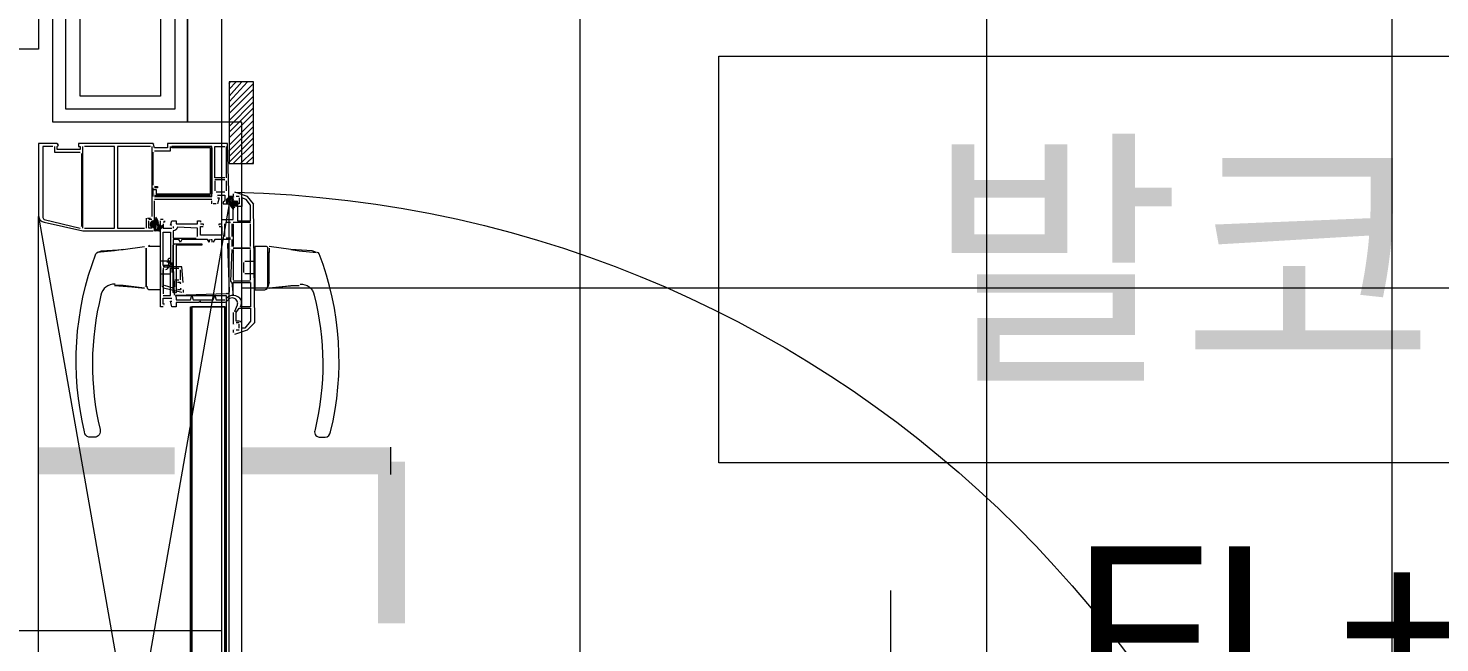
# Model space of a CAD drawing. Header units: millimetres. Extents: x 906 to 41302, y 848 to 28850.
# Drawn here: x 16121 to 17165, y 17737 to 18191 of the extents above; entities that cross this region are included whole.
import ezdxf

# ---------------------------------------------------------------- set-up
doc = ezdxf.new("R2010")
doc.units = ezdxf.units.MM
for name, color, linetype in [('PDF_A-ANNO-PONT', 7, 'Continuous'), ('PDF_A-FLOR-ROOM-IDEN', 7, 'Continuous'), ('PDF_X-단위세대$및$주동평면도$A-DOOR', 7, 'Continuous'), ('PDF_X-단위세대$및$주동평면도$A-FLOR-FURN-FIX', 7, 'Continuous'), ('PDF_X-단위세대$및$주동평면도$A-FLOR-GRID', 7, 'Continuous'), ('PDF_X-단위세대$및$주동평면도$A-ST-AXIS-CEN', 7, 'Continuous'), ('PDF_X-단위세대$및$주동평면도$A-ST-AXIS-CEN-SUB', 7, 'Continuous'), ('PDF_X-단위세대$및$주동평면도$A-WALL-DRY', 7, 'Continuous'), ('PDF_문자', 7, 'Continuous')]:
    doc.layers.add(name, color=color, linetype=linetype)
doc.styles.add('PDF Arial', font='arial.ttf')

msp = doc.modelspace()

# ---------------------------------------------------------------- linework, layer by layer
at = {"layer": 'PDF_A-ANNO-PONT', "lineweight": 13}
msp.add_lwpolyline([(16758.7, 17775.8), (16758.7, 17507)], dxfattribs=at)
at = {"layer": 'PDF_A-FLOR-ROOM-IDEN', "lineweight": 13}
msp.add_lwpolyline([(16631.7, 17870), (16631.7, 18170.5), (17681.6, 18170.5), (17681.6, 17870)], close=True, dxfattribs=at)
at = {"layer": 'PDF_X-단위세대$및$주동평면도$A-DOOR', "lineweight": 5}
for points in [[(16269.8, 18136.7), (16283.5, 18151.5)], [(16269.8, 18140.9), (16279.3, 18151.5)], [(16269.8, 18146.2), (16275.1, 18151.5)], [(16269.8, 18150.4), (16270.8, 18151.5)], [(16269.8, 18132.4), (16287.8, 18150.4)], [(16269.8, 18128.2), (16287.8, 18146.2)], [(16269.8, 18122.9), (16287.8, 18140.9)], [(16269.8, 18118.7), (16287.8, 18136.7)], [(16269.8, 18114.4), (16287.8, 18132.4)], [(16269.8, 18110.2), (16287.8, 18128.2)], [(16269.8, 18104.9), (16287.8, 18122.9)], [(16269.8, 18100.7), (16287.8, 18118.7)], [(16269.8, 18096.5), (16287.8, 18114.4)], [(16269.8, 18092.2), (16287.8, 18110.2)], [(16272.9, 18091.2), (16287.8, 18106)], [(16278.2, 18091.2), (16287.8, 18100.7)], [(16282.5, 18091.2), (16287.8, 18096.5)], [(16286.7, 18091.2), (16287.8, 18092.2)], [(16274, 18070), (16274, 18070)], [(16264.5, 18049.9), (16272.9, 18049.9), (16272.9, 18061.5), (16271.9, 18062.6), (16274, 18059.4), (16271.9, 18061.5), (16270.8, 18061.5), (16270.8, 18062.6), (16268.7, 18064.7), (16268.7, 18063.6), (16268.7, 18062.6), (16267.7, 18063.6)], [(16272.9, 18068.9), (16272.9, 18066.8), (16269.8, 18066.8), (16267.7, 18062.6), (16268.7, 18061.5)], [(16267.7, 18064.7), (16270.8, 18066.8), (16271.9, 18065.8), (16272.9, 18064.7), (16271.9, 18066.8)], [(16269.8, 18063.6), (16270.8, 18064.7), (16269.8, 18063.6), (16271.9, 18066.8), (16267.7, 18062.6), (16268.7, 18063.6), (16267.7, 18063.6), (16268.7, 18062.6), (16267.7, 18061.5)], [(16267.7, 18062.6), (16267.7, 18062.6)], [(16267.7, 18061.5), (16267.7, 18061.5)], [(16268.7, 18063.6), (16268.7, 18063.6)], [(16268.7, 18062.6), (16268.7, 18062.6)], [(16269.8, 18066.8), (16269.8, 18066.8)], [(16269.8, 18063.6), (16269.8, 18063.6)], [(16269.8, 18063.6), (16269.8, 18063.6)], [(16270.8, 18065.8), (16270.8, 18065.8)], [(16270.8, 18065.8), (16270.8, 18065.8)], [(16270.8, 18064.7), (16270.8, 18064.7)], [(16270.8, 18064.7), (16270.8, 18064.7)], [(16270.8, 18062.6), (16270.8, 18062.6)], [(16270.8, 18061.5), (16270.8, 18061.5)], [(16274, 18060.5), (16275.1, 18061.5), (16271.9, 18058.4), (16272.9, 18058.4), (16272.9, 18057.3), (16271.9, 18059.4), (16272.9, 18061.5), (16270.8, 18059.4)], [(16277.2, 18065.8), (16277.2, 18061.5), (16275.1, 18061.5), (16275.1, 18062.6), (16272.9, 18063.6), (16272.9, 18065.8), (16272.9, 18066.8), (16271.9, 18065.8), (16272.9, 18066.8)], [(16271.9, 18065.8), (16271.9, 18065.8)], [(16271.9, 18065.8), (16271.9, 18065.8)], [(16271.9, 18064.7), (16271.9, 18064.7)], [(16271.9, 18060.5), (16271.9, 18060.5)], [(16272.9, 18068.9), (16272.9, 18068.9)], [(16272.9, 18066.8), (16272.9, 18066.8)], [(16272.9, 18066.8), (16272.9, 18066.8)], [(16272.9, 18065.8), (16272.9, 18065.8)], [(16272.9, 18063.6), (16272.9, 18063.6)], [(16272.9, 18061.5), (16272.9, 18061.5)], [(16272.9, 18061.5), (16272.9, 18061.5)], [(16272.9, 18059.4), (16272.9, 18059.4)], [(16274, 18068.9), (16274, 18068.9)], [(16274, 18066.8), (16274, 18066.8)], [(16274, 18065.8), (16274, 18065.8)], [(16274, 18063.6), (16274, 18063.6)], [(16274, 18062.6), (16274, 18062.6)], [(16274, 18062.6), (16274, 18062.6)], [(16274, 18061.5), (16274, 18061.5)], [(16275.1, 18061.5), (16274, 18061.5), (16275.1, 18061.5)], [(16274, 18061.5), (16274, 18061.5)], [(16274, 18061.5), (16274, 18061.5)], [(16274, 18061.5), (16274, 18061.5)], [(16274, 18059.4), (16274, 18059.4)], [(16277.2, 18066.8), (16275.1, 18066.8)], [(16275.1, 18066.8), (16275.1, 18066.8)], [(16275.1, 18063.6), (16275.1, 18063.6)], [(16275.1, 18063.6), (16275.1, 18063.6)], [(16275.1, 18063.6), (16275.1, 18063.6)], [(16275.1, 18062.6), (16275.1, 18062.6)], [(16275.1, 18062.6), (16275.1, 18062.6)], [(16275.1, 18061.5), (16275.1, 18061.5)], [(16275.1, 18061.5), (16275.1, 18061.5)], [(16275.1, 18061.5), (16275.1, 18061.5)], [(16275.1, 18060.5), (16275.1, 18060.5)], [(16275.1, 18059.4), (16275.1, 18059.4)], [(16275.1, 18059.4), (16275.1, 18059.4)], [(16276.1, 18062.6), (16276.1, 18062.6)], [(16276.1, 18061.5), (16276.1, 18061.5)], [(16276.1, 18060.5), (16276.1, 18060.5)], [(16276.1, 18059.4), (16276.1, 18059.4)], [(16277.2, 18066.8), (16277.2, 18066.8)], [(16277.2, 18065.8), (16277.2, 18065.8)], [(16277.2, 18061.5), (16277.2, 18061.5)], [(16279.3, 18065.8), (16279.3, 18065.8)], [(16279.3, 18059.4), (16279.3, 18059.4)], [(16282.5, 18064.7), (16282.5, 18064.7)], [(16283.5, 18066.8), (16283.5, 18066.8)], [(16283.5, 18065.8), (16283.5, 18065.8)], [(16285.6, 18060.5), (16285.6, 18060.5)], [(16287.8, 18061.5), (16287.8, 18061.5)], [(16288.8, 18061.5), (16288.8, 18061.5)], [(16212.6, 18043.5), (16211.6, 18045.7), (16211.6, 18046.7), (16212.6, 18048.8), (16213.7, 18048.8), (16212.6, 18047.8), (16211.6, 18046.7), (16212.6, 18048.8), (16213.7, 18046.7), (16212.6, 18047.8)], [(16212.6, 18048.8), (16212.6, 18048.8)], [(16213.7, 18048.8), (16213.7, 18048.8)], [(16213.7, 18048.8), (16213.7, 18048.8)], [(16214.7, 18050.9), (16214.7, 18050.9)], [(16214.7, 18049.9), (16214.7, 18049.9)], [(16214.7, 18049.9), (16214.7, 18049.9)], [(16214.7, 18048.8), (16214.7, 18048.8)], [(16221.1, 18049.9), (16219, 18049.9)], [(16219, 18049.9), (16219, 18049.9)], [(16221.1, 17985.3), (16219, 17985.3), (16219, 18048.8)], [(16219, 18048.8), (16219, 18048.8)], [(16221.1, 18049.9), (16221.1, 18049.9)], [(16221.1, 18048.8), (16221.1, 18048.8)], [(16222.1, 18048.8), (16222.1, 18047.8), (16221.1, 18047.8)], [(16222.1, 18048.8), (16222.1, 18048.8)], [(16227.4, 18045.7), (16226.4, 18045.7), (16227.4, 18048.8), (16230.6, 18048.8), (16230.6, 18046.7), (16246.5, 18046.7), (16246.5, 18048.8), (16248.6, 18048.8), (16248.6, 18047.8)], [(16227.4, 18048.8), (16227.4, 18048.8)], [(16230.6, 18048.8), (16230.6, 18048.8)], [(16246.5, 18048.8), (16246.5, 18048.8)], [(16248.6, 18048.8), (16248.6, 18048.8)], [(16264.5, 18049.9), (16264.5, 18049.9)], [(16264.5, 18047.8), (16264.5, 18048.8)], [(16264.5, 18048.8), (16264.5, 18048.8)], [(16272.9, 18058.4), (16272.9, 18058.4)], [(16272.9, 18058.4), (16272.9, 18058.4)], [(16272.9, 18057.3), (16272.9, 18057.3)], [(16272.9, 18057.3), (16272.9, 18057.3)], [(16272.9, 18049.9), (16272.9, 18049.9)], [(16274, 18058.4), (16274, 18058.4)], [(16276.1, 18048.8), (16276.1, 18048.8)], [(16285.6, 18048.8), (16285.6, 18048.8)], [(16214.7, 18044.6), (16215.8, 18045.7), (16213.7, 18047.8), (16212.6, 18046.7), (16211.6, 18047.8), (16212.6, 18046.7), (16214.7, 18046.7), (16215.8, 18044.6)], [(16211.6, 18046.7), (16211.6, 18046.7)], [(16211.6, 18046.7), (16211.6, 18046.7)], [(16211.6, 18045.7), (16211.6, 18045.7)], [(16211.6, 18044.6), (16212.6, 18045.7), (16211.6, 18045.7)], [(16212.6, 18047.8), (16212.6, 18047.8)], [(16212.6, 18046.7), (16212.6, 18046.7)], [(16215.8, 18045.7), (16214.7, 18044.6), (16212.6, 18045.7), (16214.7, 18045.7), (16215.8, 18044.6), (16214.7, 18043.5)], [(16212.6, 18045.7), (16212.6, 18045.7)], [(16220, 18043.5), (16216.9, 18041.4), (16221.1, 18045.7), (16219, 18043.5), (16215.8, 18041.4), (16215.8, 18042.5), (16214.7, 18043.5), (16215.8, 18043.5), (16213.7, 18045.7), (16212.6, 18044.6)], [(16212.6, 18044.6), (16212.6, 18044.6)], [(16212.6, 18044.6), (16212.6, 18044.6)], [(16212.6, 18043.5), (16212.6, 18043.5)], [(16213.7, 18047.8), (16213.7, 18047.8)], [(16213.7, 18044.6), (16214.7, 18045.7)], [(16213.7, 18044.6), (16213.7, 18044.6)], [(16213.7, 18044.6), (16213.7, 18044.6)], [(16214.7, 18046.7), (16214.7, 18046.7)], [(16214.7, 18046.7), (16214.7, 18046.7)], [(16214.7, 18045.7), (16214.7, 18045.7)], [(16214.7, 18044.6), (16214.7, 18044.6)], [(16214.7, 18042.5), (16215.8, 18043.5)], [(16214.7, 18041.4), (16214.7, 18041.4)], [(16215.8, 18046.7), (16215.8, 18046.7)], [(16215.8, 18042.5), (16215.8, 18042.5)], [(16216.9, 18046.7), (16216.9, 18046.7)], [(16216.9, 18042.5), (16216.9, 18042.5)], [(16217.9, 18041.4), (16217.9, 18041.4)], [(16219, 18045.7), (16219, 18045.7)], [(16219, 18045.7), (16219, 18045.7)], [(16219, 18044.6), (16219, 18044.6)], [(16219, 18043.5), (16219, 18043.5)], [(16220, 18045.7), (16220, 18045.7)], [(16220, 18045.7), (16220, 18045.7)], [(16220, 18045.7), (16220, 18045.7)], [(16221.1, 18047.8), (16221.1, 18047.8)], [(16221.1, 18046.7), (16221.1, 18043.5), (16227.4, 18043.5)], [(16221.1, 18046.7), (16221.1, 18046.7)], [(16221.1, 18044.6), (16221.1, 18044.6)], [(16221.1, 18043.5), (16221.1, 18043.5)], [(16221.1, 18040.4), (16221.1, 18040.4)], [(16222.1, 18047.8), (16222.1, 18047.8)], [(16226.4, 18045.7), (16226.4, 18045.7)], [(16226.4, 18040.4), (16226.4, 18040.4)], [(16227.4, 18045.7), (16227.4, 18045.7)], [(16227.4, 18044.6), (16227.4, 18044.6)], [(16227.4, 18043.5), (16227.4, 18043.5)], [(16228.5, 18044.6), (16228.5, 18043.5)], [(16228.5, 18044.6), (16228.5, 18044.6)], [(16228.5, 18043.5), (16228.5, 18043.5)], [(16228.5, 18041.4), (16228.5, 18041.4)], [(16230.6, 18046.7), (16230.6, 18046.7)], [(16230.6, 18043.5), (16230.6, 18043.5)], [(16246.5, 18046.7), (16246.5, 18046.7)], [(16246.5, 18043.5), (16246.5, 18043.5)], [(16248.6, 18047.8), (16248.6, 18047.8)], [(16248.6, 18046.7), (16250.7, 18046.7), (16250.7, 18045.7)], [(16248.6, 18046.7), (16248.6, 18046.7)], [(16262.4, 18044.6), (16264.5, 18044.6), (16264.5, 18038.2), (16248.6, 18038.2), (16248.6, 18044.6), (16250.7, 18044.6)], [(16248.6, 18044.6), (16248.6, 18044.6)], [(16248.6, 18038.2), (16248.6, 18038.2)], [(16250.7, 18046.7), (16250.7, 18046.7)], [(16250.7, 18045.7), (16250.7, 18045.7)], [(16250.7, 18044.6), (16250.7, 18044.6)], [(16262.4, 18045.7), (16262.4, 18046.7), (16264.5, 18046.7)], [(16262.4, 18046.7), (16262.4, 18046.7)], [(16262.4, 18045.7), (16262.4, 18045.7)], [(16262.4, 18044.6), (16262.4, 18044.6)], [(16264.5, 18047.8), (16264.5, 18047.8)], [(16264.5, 18046.7), (16264.5, 18046.7)], [(16264.5, 18044.6), (16264.5, 18044.6)], [(16264.5, 18038.2), (16264.5, 18038.2)], [(16266.6, 18037.2), (16266.6, 18046.7)], [(16266.6, 18046.7), (16266.6, 18046.7)], [(16267.7, 18047.8), (16270.8, 18047.8)], [(16267.7, 18047.8), (16267.7, 18047.8)], [(16267.7, 18046.7), (16267.7, 18046.7)], [(16270.8, 18047.8), (16270.8, 18047.8)], [(16270.8, 18046.7), (16270.8, 18046.7)], [(16271.9, 18046.7), (16271.9, 18037.2)], [(16271.9, 18046.7), (16271.9, 18046.7)], [(16272.9, 18047.8), (16285.6, 18047.8)], [(16272.9, 18047.8), (16272.9, 18047.8)], [(16272.9, 18046.7), (16272.9, 18029.8)], [(16272.9, 18046.7), (16272.9, 18046.7)], [(16285.6, 18047.8), (16285.6, 18047.8)], [(16285.6, 18029.8), (16285.6, 18046.7)], [(16285.6, 18046.7), (16285.6, 18046.7)], [(16191.5, 18027.7), (16185.1, 18026.6), (16172.4, 18025.5), (16175.6, 18026.6), (16191.5, 18027.7), (16207.3, 18029.8)], [(16207.3, 18029.8), (16207.3, 18029.8)], [(16207.3, 18028.7), (16207.3, 18028.7)], [(16207.3, 18028.7), (16207.3, 18028.7)], [(16228.5, 18036.1), (16228.5, 18036.1)], [(16228.5, 18035.1), (16228.5, 18035.1)], [(16228.5, 18030.8), (16228.5, 18030.8)], [(16230.6, 18031.9), (16230.6, 18031.9)], [(16230.6, 18030.8), (16230.6, 18030.8)], [(16232.7, 18035.1), (16232.7, 18035.1)], [(16233.8, 18033), (16233.8, 18033)], [(16234.8, 18035.1), (16234.8, 18035.1)], [(16245.4, 18037.2), (16245.4, 18037.2)], [(16245.4, 18036.1), (16245.4, 18036.1)], [(16246.5, 18037.2), (16246.5, 18037.2)], [(16249.7, 18030.8), (16249.7, 18030.8)], [(16253.9, 18035.1), (16253.9, 18035.1)], [(16255, 18035.1), (16255, 18035.1)], [(16255, 18033), (16255, 18033)], [(16256, 18035.1), (16257.1, 18035.1), (16257.1, 18033)], [(16256, 18035.1), (16256, 18035.1)], [(16257.1, 18035.1), (16257.1, 18035.1)], [(16257.1, 18033), (16257.1, 18033)], [(16270.8, 18035.1), (16259.2, 18035.1), (16258.1, 18033)], [(16258.1, 18033), (16258.1, 18033)], [(16259.2, 18035.1), (16259.2, 18035.1)], [(16266.6, 18037.2), (16266.6, 18037.2)], [(16267.7, 18037.2), (16267.7, 18037.2)], [(16270.8, 18036.1), (16267.7, 18036.1)], [(16267.7, 18036.1), (16267.7, 18036.1)], [(16268.7, 18031.9), (16268.7, 18031.9)], [(16269.8, 18031.9), (16269.8, 18031.9)], [(16270.8, 18037.2), (16270.8, 18037.2)], [(16270.8, 18036.1), (16270.8, 18036.1)], [(16270.8, 18035.1), (16270.8, 18035.1)], [(16270.8, 18029.8), (16270.8, 18029.8)], [(16270.8, 18028.7), (16270.8, 18028.7)], [(16270.8, 18028.7), (16270.8, 18028.7)], [(16270.8, 18027.7), (16270.8, 18027.7)], [(16271.9, 18037.2), (16271.9, 18037.2)], [(16271.9, 18035.1), (16271.9, 18029.8)], [(16271.9, 18035.1), (16271.9, 18035.1)], [(16271.9, 18029.8), (16271.9, 18029.8)], [(16271.9, 18027.7), (16271.9, 18027.7)], [(16272.9, 18029.8), (16272.9, 18029.8)], [(16272.9, 18028.7), (16272.9, 18028.7)], [(16272.9, 18028.7), (16272.9, 18028.7)], [(16272.9, 18027.7), (16272.9, 18005.4)], [(16272.9, 18027.7), (16272.9, 18027.7)], [(16285.6, 18029.8), (16285.6, 18029.8)], [(16285.6, 18028.7), (16285.6, 18028.7)], [(16285.6, 18028.7), (16285.6, 18028.7)], [(16285.6, 18027.7), (16285.6, 18027.7)], [(16285.6, 18005.4), (16285.6, 18027.7)], [(16285.6, 18027.7), (16285.6, 18027.7)], [(16315.3, 18027.7), (16321.6, 18026.6), (16334.3, 18025.5), (16331.2, 18026.6), (16315.3, 18027.7), (16299.4, 18029.8)], [(16299.4, 18029.8), (16299.4, 18029.8)], [(16299.4, 18028.7), (16299.4, 18025.5)], [(16299.4, 18028.7), (16299.4, 18028.7)], [(16208.4, 18025.5), (16208.4, 18003.3)], [(16224.3, 18018.1), (16224.3, 18019.2)], [(16226.4, 18020.3), (16226.4, 18020.3)], [(16226.4, 18019.2), (16226.4, 18019.2)], [(16226.4, 18019.2), (16226.4, 18019.2)], [(16226.4, 18018.1), (16226.4, 18018.1)], [(16227.4, 18018.1), (16227.4, 18017.1), (16227.4, 18011.8), (16227.4, 18010.7)], [(16280.4, 18018.1), (16280.4, 18017.1), (16280.4, 18011.8), (16280.4, 18010.7)], [(16281.4, 18019.2), (16288.8, 18019.2)], [(16281.4, 18018.1), (16281.4, 18018.1)], [(16219, 18015), (16219, 18000.1)], [(16219, 18009.7), (16226.4, 18009.7)], [(16220, 18015), (16220, 18015)], [(16220, 18015), (16220, 18015)], [(16221.1, 18016), (16221.1, 18016)], [(16221.1, 18016), (16221.1, 18016)], [(16221.1, 18016), (16221.1, 18016)], [(16221.1, 18015), (16221.1, 18015)], [(16221.1, 18013.9), (16221.1, 17994.9)], [(16221.1, 17993.8), (16226.4, 17993.8), (16226.4, 18013.9), (16232.7, 18013.9)], [(16221.1, 18013.9), (16221.1, 18013.9)], [(16222.1, 18015), (16222.1, 18015)], [(16222.1, 18012.8), (16222.1, 18012.8)], [(16226.4, 18016), (16226.4, 18016)], [(16226.4, 18015), (16226.4, 18015)], [(16226.4, 18013.9), (16226.4, 18013.9)], [(16226.4, 18010.7), (16226.4, 18010.7)], [(16228.5, 18016), (16228.5, 18016)], [(16228.5, 18015), (16228.5, 18015)], [(16232.7, 18012.8), (16232.7, 18012.8)], [(16233.8, 18005.4), (16233.8, 18012.8)], [(16281.4, 18010.7), (16281.4, 18010.7)], [(16288.8, 18009.7), (16281.4, 18009.7)], [(16207.3, 18000.1), (16207.3, 18000.1)], [(16222.1, 18001.2), (16222.1, 18001.2)], [(16228.5, 17999.1), (16222.1, 18001.2)], [(16228.5, 18000.1), (16228.5, 18000.1)], [(16229.6, 18005.4), (16232.7, 18005.4)], [(16229.6, 18004.4), (16229.6, 18004.4)], [(16229.6, 18000.1), (16229.6, 18004.4)], [(16230.6, 18003.3), (16230.6, 17999.1)], [(16233.8, 18002.3), (16233.8, 18003.3), (16231.7, 18003.3)], [(16231.7, 18003.3), (16231.7, 18003.3)], [(16231.7, 17999.1), (16231.7, 17999.1)], [(16233.8, 17999.1), (16233.8, 17998), (16231.7, 17998)], [(16232.7, 18005.4), (16232.7, 18005.4)], [(16233.8, 18003.3), (16233.8, 18003.3)], [(16233.8, 17998), (16233.8, 17998)], [(16234.8, 18003.3), (16234.8, 18003.3)], [(16234.8, 18002.3), (16234.8, 18002.3)], [(16234.8, 17999.1), (16234.8, 17999.1)], [(16234.8, 17998), (16234.8, 17998)], [(16235.9, 17998), (16235.9, 17995.9)], [(16270.8, 18004.4), (16270.8, 18004.4)], [(16270.8, 18003.3), (16270.8, 18003.3)], [(16271.9, 18004.4), (16271.9, 18004.4)], [(16271.9, 18003.3), (16271.9, 18003.3)], [(16272.9, 18005.4), (16272.9, 18005.4)], [(16285.6, 18004.4), (16272.9, 18004.4)], [(16272.9, 18004.4), (16272.9, 18004.4)], [(16272.9, 18003.3), (16272.9, 18003.3)], [(16285.6, 18005.4), (16285.6, 18005.4)], [(16285.6, 18004.4), (16285.6, 18004.4)], [(16285.6, 18003.3), (16285.6, 18003.3)], [(16221.1, 17994.9), (16221.1, 17994.9)], [(16221.1, 17993.8), (16221.1, 17993.8)], [(16222.1, 17987.4), (16221.1, 17987.4), (16221.1, 17991.7), (16227.4, 17991.7)], [(16221.1, 17991.7), (16221.1, 17991.7)], [(16221.1, 17987.4), (16221.1, 17987.4)], [(16221.1, 17986.4), (16221.1, 17986.4)], [(16222.1, 17987.4), (16222.1, 17987.4)], [(16222.1, 17986.4), (16222.1, 17986.4)], [(16222.1, 17986.4), (16222.1, 17986.4)], [(16226.4, 17993.8), (16226.4, 17993.8)], [(16226.4, 17989.6), (16226.4, 17989.6)], [(16227.4, 17991.7), (16227.4, 17991.7)], [(16227.4, 17990.6), (16227.4, 17990.6)], [(16227.4, 17990.6), (16227.4, 17990.6)], [(16227.4, 17989.6), (16227.4, 17989.6)], [(16228.5, 17995.9), (16228.5, 17995.9)], [(16228.5, 17993.8), (16228.5, 17993.8)], [(16228.5, 17990.6), (16228.5, 17990.6)], [(16228.5, 17990.6), (16228.5, 17990.6)], [(16230.6, 17995.9), (16230.6, 17995.9)], [(16230.6, 17994.9), (16230.6, 17994.9)], [(16230.6, 17993.8), (16230.6, 17993.8)], [(16230.6, 17990.6), (16230.6, 17990.6)], [(16230.6, 17988.5), (16230.6, 17988.5)], [(16241.2, 17990.6), (16241.2, 17990.6)], [(16242.3, 17993.8), (16242.3, 17993.8)], [(16243.3, 17990.6), (16243.3, 17990.6)], [(16247.5, 17988.5), (16247.5, 17988.5)], [(16248.6, 17989.6), (16248.6, 17989.6)], [(16248.6, 17988.5), (16248.6, 17988.5)], [(16258.1, 17990.6), (16258.1, 17990.6)], [(16259.2, 17993.8), (16259.2, 17993.8)], [(16260.2, 17990.6), (16260.2, 17990.6)], [(16266.6, 17990.6), (16266.6, 17990.6)], [(16266.6, 17988.5), (16266.6, 17988.5)], [(16267.7, 17995.9), (16267.7, 17995.9)], [(16267.7, 17994.9), (16267.7, 17994.9)], [(16267.7, 17993.8), (16267.7, 17993.8)], [(16268.7, 17995.9), (16268.7, 17995.9)], [(16268.7, 17989.6), (16268.7, 17989.6)], [(16269.8, 17995.9), (16269.8, 17995.9)], [(16271.9, 17993.8), (16271.9, 17993.8)], [(16272.9, 17993.8), (16272.9, 17993.8)], [(16275.1, 17988.5), (16275.1, 17988.5)], [(16276.1, 17986.4), (16276.1, 17986.4)], [(16277.2, 17989.6), (16277.2, 17989.6)], [(16285.6, 17986.4), (16285.6, 17986.4)], [(16219, 17985.3), (16219, 17985.3)], [(16221.1, 17985.3), (16221.1, 17985.3)], [(16227.4, 17985.3), (16227.4, 17985.3)], [(16230.6, 17985.3), (16230.6, 17985.3)], [(16272.9, 17981.1), (16272.9, 17972.6)], [(16272.9, 17981.1), (16272.9, 17981.1)], [(16274, 17982.2), (16274, 17982.2)], [(16275.1, 17981.1), (16275.1, 17981.1)], [(16277.2, 17984.3), (16277.2, 17984.3)], [(16278.2, 17985.3), (16278.2, 17985.3)], [(16285.6, 17985.3), (16285.6, 17985.3)], [(16285.6, 17984.3), (16285.6, 17984.3)], [(16272.9, 17972.6), (16272.9, 17972.6)], [(16272.9, 17968.4), (16272.9, 17966.3)], [(16272.9, 17968.4), (16272.9, 17968.4)], [(16272.9, 17966.3), (16272.9, 17966.3)], [(16274, 17972.6), (16274, 17972.6)], [(16274, 17972.6), (16274, 17972.6)], [(16274, 17969.5), (16274, 17969.5)], [(16274, 17968.4), (16274, 17968.4)], [(16274, 17966.3), (16274, 17966.3)], [(16274, 17965.2), (16274, 17965.2)], [(16275.1, 17974.7), (16275.1, 17974.7)], [(16275.1, 17973.7), (16277.2, 17973.7)], [(16275.1, 17973.7), (16275.1, 17973.7)], [(16275.1, 17972.6), (16275.1, 17972.6)], [(16275.1, 17972.6), (16275.1, 17972.6)], [(16275.1, 17968.4), (16277.2, 17968.4)], [(16275.1, 17968.4), (16275.1, 17968.4)], [(16277.2, 17974.7), (16277.2, 17974.7)], [(16277.2, 17973.7), (16277.2, 17973.7)], [(16277.2, 17969.5), (16277.2, 17972.6)], [(16277.2, 17972.6), (16277.2, 17972.6)], [(16277.2, 17969.5), (16277.2, 17969.5)], [(16277.2, 17968.4), (16277.2, 17968.4)], [(16279.3, 17972.6), (16279.3, 17972.6)], [(16279.3, 17969.5), (16279.3, 17969.5)], [(16281.4, 17969.5), (16281.4, 17969.5)], [(16283.5, 17968.4), (16283.5, 17968.4)], [(16285.6, 17974.7), (16285.6, 17974.7)], [(16287.8, 17973.7), (16287.8, 17973.7)], [(16288.8, 17973.7), (16288.8, 17973.7)]]:
    msp.add_lwpolyline(points, dxfattribs=at)
at = {"layer": 'PDF_X-단위세대$및$주동평면도$A-DOOR', "lineweight": 9}
msp.add_lwpolyline([(16287.8, 18091.2), (16287.8, 18151.5), (16269.8, 18151.5), (16269.8, 18091.2)], close=True, dxfattribs=at)
for points in [[(16261.3, 18067.9), (16266.6, 18067.9), (16266.6, 18063.6), (16265.5, 18062.6), (16265.5, 18061.5), (16269.8, 18061.5), (16268.7, 18106), (16241.2, 18106), (16224.3, 18106), (16224.3, 18102.8), (16214.7, 18102.8), (16213.7, 18106), (16158.6, 18106), (16158.6, 18103.9), (16159.7, 18103.9), (16159.7, 18101.7), (16142.8, 18101.7), (16142.8, 18103.9), (16143.8, 18104.9), (16142.8, 18106), (16129, 18106), (16129, 18052.5, 0.364335), (16133.2, 18047.8), (16161.8, 18041.4), (16213.7, 18041.4)], [(16139.6, 18103.9), (16132.2, 18103.9), (16132.2, 18052, 0.332082), (16133.2, 18049.9), (16159.7, 18043.5)]]:
    msp.add_lwpolyline(points, format="xyb", dxfattribs=at)
for points in [[(16129, 18106), (16129, 18106)], [(16130.1, 18106), (16130.1, 18106)], [(16132.2, 18103.9), (16132.2, 18103.9)], [(16139.6, 18103.9), (16139.6, 18103.9)], [(16140.7, 18103.9), (16140.7, 18099.6), (16159.7, 18099.6)], [(16140.7, 18103.9), (16140.7, 18103.9)], [(16142.8, 18106), (16142.8, 18106)], [(16142.8, 18103.9), (16142.8, 18103.9)], [(16142.8, 18101.7), (16142.8, 18101.7)], [(16143.8, 18106), (16143.8, 18106)], [(16143.8, 18104.9), (16143.8, 18104.9)], [(16143.8, 18103.9), (16143.8, 18103.9)], [(16158.6, 18106), (16158.6, 18106)], [(16158.6, 18104.9), (16158.6, 18104.9)], [(16158.6, 18103.9), (16158.6, 18103.9)], [(16159.7, 18106), (16159.7, 18106)], [(16159.7, 18103.9), (16159.7, 18103.9)], [(16159.7, 18101.7), (16159.7, 18101.7)], [(16161.8, 18043.5), (16161.8, 18103.9)], [(16161.8, 18103.9), (16161.8, 18103.9)], [(16162.9, 18043.5), (16185.1, 18043.5), (16185.1, 18103.9), (16162.9, 18103.9)], [(16162.9, 18103.9), (16162.9, 18103.9)], [(16185.1, 18103.9), (16185.1, 18103.9)], [(16211.6, 18103.9), (16187.2, 18103.9), (16187.2, 18043.5), (16207.3, 18043.5)], [(16187.2, 18103.9), (16187.2, 18103.9)], [(16211.6, 18103.9), (16211.6, 18103.9)], [(16212.6, 18103.9), (16212.6, 18052)], [(16212.6, 18103.9), (16212.6, 18103.9)], [(16213.7, 18106), (16213.7, 18106)], [(16213.7, 18068.9), (16213.7, 18072.1), (16215.8, 18072.1), (16215.8, 18068.9), (16256, 18068.9), (16256, 18102.8), (16227.4, 18102.8), (16227.4, 18103.9), (16256, 18103.9)], [(16214.7, 18106), (16214.7, 18106)], [(16214.7, 18066.8), (16257.1, 18066.8), (16257.1, 18103.9), (16227.4, 18103.9)], [(16214.7, 18100.7), (16226.4, 18100.7), (16226.4, 18103.9)], [(16214.7, 18102.8), (16214.7, 18102.8)], [(16214.7, 18100.7), (16214.7, 18100.7)], [(16224.3, 18106), (16224.3, 18106)], [(16224.3, 18102.8), (16224.3, 18102.8)], [(16225.3, 18106), (16225.3, 18106)], [(16226.4, 18103.9), (16226.4, 18103.9)], [(16226.4, 18100.7), (16226.4, 18100.7)], [(16227.4, 18103.9), (16227.4, 18103.9)], [(16227.4, 18103.9), (16227.4, 18103.9)], [(16227.4, 18102.8), (16227.4, 18102.8)], [(16241.2, 18106), (16241.2, 18106)], [(16256, 18103.9), (16256, 18103.9)], [(16256, 18102.8), (16256, 18102.8)], [(16256, 18102.8), (16256, 18102.8)], [(16257.1, 18103.9), (16257.1, 18103.9)], [(16257.1, 18102.8), (16257.1, 18068.9)], [(16257.1, 18102.8), (16257.1, 18102.8)], [(16266.6, 18080.6), (16259.2, 18080.6), (16259.2, 18103.9), (16266.6, 18103.9)], [(16259.2, 18103.9), (16259.2, 18103.9)], [(16266.6, 18103.9), (16266.6, 18103.9)], [(16267.7, 18103.9), (16267.7, 18080.6)], [(16267.7, 18103.9), (16267.7, 18103.9)], [(16268.7, 18106), (16268.7, 18106)], [(16269.8, 18106), (16269.8, 18106)], [(16140.7, 18099.6), (16140.7, 18099.6)], [(16140.7, 18099.6), (16140.7, 18099.6)], [(16159.7, 18099.6), (16159.7, 18099.6)], [(16159.7, 18098.6), (16159.7, 18098.6)], [(16160.8, 18098.6), (16160.8, 18044.6)], [(16160.8, 18098.6), (16160.8, 18098.6)], [(16213.7, 18075.3), (16213.7, 18099.6)], [(16213.7, 18099.6), (16213.7, 18099.6)], [(16214.7, 18099.6), (16214.7, 18099.6)], [(16259.2, 18080.6), (16259.2, 18080.6)], [(16259.2, 18080.6), (16259.2, 18080.6)], [(16266.6, 18080.6), (16266.6, 18080.6)], [(16267.7, 18080.6), (16267.7, 18080.6)], [(16213.7, 18075.3), (16213.7, 18075.3)], [(16213.7, 18066.8), (16213.7, 18073.2)], [(16213.7, 18073.2), (16213.7, 18073.2)], [(16213.7, 18072.1), (16213.7, 18072.1)], [(16214.7, 18075.3), (16214.7, 18075.3)], [(16214.7, 18074.2), (16216.9, 18074.2), (16216.9, 18073.2), (16214.7, 18073.2)], [(16214.7, 18074.2), (16214.7, 18074.2)], [(16214.7, 18073.2), (16214.7, 18073.2)], [(16215.8, 18072.1), (16215.8, 18072.1)], [(16216.9, 18074.2), (16216.9, 18074.2)], [(16216.9, 18073.2), (16216.9, 18073.2)], [(16259.2, 18079.5), (16266.6, 18079.5)], [(16259.2, 18079.5), (16259.2, 18079.5)], [(16259.2, 18078.5), (16259.2, 18071.1)], [(16259.2, 18078.5), (16259.2, 18078.5)], [(16259.2, 18071.1), (16259.2, 18071.1)], [(16260.2, 18071.1), (16260.2, 18071.1)], [(16266.6, 18070), (16260.2, 18070)], [(16260.2, 18070), (16260.2, 18070)], [(16266.6, 18079.5), (16266.6, 18079.5)], [(16266.6, 18078.5), (16266.6, 18078.5)], [(16266.6, 18071.1), (16266.6, 18071.1)], [(16266.6, 18070), (16266.6, 18070)], [(16267.7, 18078.5), (16267.7, 18071.1)], [(16267.7, 18078.5), (16267.7, 18078.5)], [(16267.7, 18071.1), (16267.7, 18071.1)], [(16213.7, 18068.9), (16213.7, 18068.9)], [(16213.7, 18066.8), (16213.7, 18066.8)], [(16214.7, 18068.9), (16214.7, 18068.9)], [(16214.7, 18067.9), (16256, 18067.9)], [(16214.7, 18067.9), (16214.7, 18067.9)], [(16214.7, 18066.8), (16214.7, 18066.8)], [(16257.1, 18064.7), (16214.7, 18064.7)], [(16214.7, 18064.7), (16214.7, 18064.7)], [(16214.7, 18048.8), (16214.7, 18063.6)], [(16214.7, 18063.6), (16214.7, 18063.6)], [(16215.8, 18068.9), (16215.8, 18068.9)], [(16256, 18068.9), (16256, 18068.9)], [(16256, 18068.9), (16256, 18068.9)], [(16256, 18067.9), (16256, 18067.9)], [(16257.1, 18066.8), (16257.1, 18066.8)], [(16257.1, 18064.7), (16257.1, 18064.7)], [(16257.1, 18061.5), (16257.1, 18063.6)], [(16257.1, 18063.6), (16257.1, 18063.6)], [(16257.1, 18061.5), (16257.1, 18061.5)], [(16260.2, 18061.5), (16258.1, 18061.5)], [(16258.1, 18061.5), (16258.1, 18061.5)], [(16260.2, 18066.8), (16260.2, 18066.8)], [(16260.2, 18066.8), (16260.2, 18066.8)], [(16260.2, 18061.5), (16260.2, 18061.5)], [(16261.3, 18067.9), (16261.3, 18067.9)], [(16261.3, 18066.8), (16261.3, 18066.8)], [(16261.3, 18066.8), (16261.3, 18066.8)], [(16261.3, 18065.8), (16262.4, 18065.8), (16261.3, 18061.5)], [(16261.3, 18065.8), (16261.3, 18065.8)], [(16261.3, 18061.5), (16261.3, 18061.5)], [(16262.4, 18065.8), (16262.4, 18065.8)], [(16265.5, 18062.6), (16265.5, 18062.6)], [(16265.5, 18061.5), (16265.5, 18061.5)], [(16266.6, 18067.9), (16266.6, 18067.9)], [(16266.6, 18063.6), (16266.6, 18063.6)], [(16269.8, 18061.5), (16269.8, 18061.5)], [(16129, 18052), (16129, 18052)], [(16132.2, 18052), (16132.2, 18052)], [(16133.2, 18049.9), (16133.2, 18049.9)], [(16208.4, 18050.9), (16208.4, 18043.5)], [(16208.4, 18050.9), (16208.4, 18050.9)], [(16209.4, 18050.9), (16211.6, 18050.9)], [(16209.4, 18050.9), (16209.4, 18050.9)], [(16212.6, 18049.9), (16210.5, 18049.9)], [(16210.5, 18049.9), (16210.5, 18049.9)], [(16212.6, 18043.5), (16210.5, 18043.5), (16210.5, 18048.8)], [(16210.5, 18048.8), (16210.5, 18048.8)], [(16211.6, 18052), (16211.6, 18052)], [(16211.6, 18050.9), (16211.6, 18050.9)], [(16212.6, 18052), (16212.6, 18052)], [(16212.6, 18049.9), (16212.6, 18049.9)], [(16212.6, 18048.8), (16212.6, 18048.8)], [(16213.7, 18048.8), (16213.7, 18047.8)], [(16213.7, 18048.8), (16213.7, 18048.8)], [(16214.7, 18048.8), (16214.7, 18048.8)], [(16133.2, 18047.8), (16133.2, 18047.8)], [(16159.7, 18044.6), (16159.7, 18044.6)], [(16159.7, 18043.5), (16159.7, 18043.5)], [(16160.8, 18044.6), (16160.8, 18044.6)], [(16161.8, 18043.5), (16161.8, 18043.5)], [(16161.8, 18041.4), (16161.8, 18041.4)], [(16162.9, 18043.5), (16162.9, 18043.5)], [(16185.1, 18043.5), (16185.1, 18043.5)], [(16187.2, 18043.5), (16187.2, 18043.5)], [(16207.3, 18043.5), (16207.3, 18043.5)], [(16208.4, 18043.5), (16208.4, 18043.5)], [(16210.5, 18043.5), (16210.5, 18043.5)], [(16212.6, 18043.5), (16212.6, 18043.5)], [(16213.7, 18047.8), (16213.7, 18047.8)], [(16213.7, 18044.6), (16213.7, 18044.6)], [(16213.7, 18043.5), (16213.7, 18044.6)], [(16213.7, 18044.6), (16213.7, 18044.6)], [(16213.7, 18043.5), (16213.7, 18043.5)], [(16213.7, 18043.5), (16213.7, 18043.5)], [(16213.7, 18041.4), (16213.7, 18041.4)], [(16214.7, 18043.5), (16214.7, 18041.4)], [(16214.7, 18043.5), (16214.7, 18043.5)], [(16214.7, 18041.4), (16214.7, 18041.4)]]:
    msp.add_lwpolyline(points, dxfattribs=at)
at = {"layer": 'PDF_X-단위세대$및$주동평면도$A-DOOR', "lineweight": 5}
for points in [[(16274, 17965.2), (16283.5, 17968.4), (16288.8, 17973.7), (16287.8, 18061.5), (16283.5, 18066.8), (16274, 18070, -0.400381), (17100.3, 17244.2)], [(16274, 18058.4), (16270.8, 18060.5), (16271.9, 18060.5), (16274, 18063.6), (16271.9, 18061.5), (16272, 18060.8, -0.1084), (16272.9, 18064.7), (16271.9, 18062.6), (16272.9, 18063.6), (16271.9, 18064.7), (16274, 18061.5), (16271.9, 18063.6), (16272.9, 18065.8), (16270.8, 18064.7), (16269.8, 18065.8), (16269.8, 18066.8)], [(16272.9, 18059.4), (16271.9, 18060.5), (16269.8, 18062.6), (16270.8, 18063.6, -0.054726), (16271.1, 18061.5, -0.124773), (16270.8, 18065.2)], [(16276.1, 18059.4), (16275.1, 18061.5), (16276.1, 18063.6), (16274, 18061.5), (16275.1, 18062.6), (16276.1, 18061.5), (16275.1, 18063.6), (16276.1, 18062.6), (16276.1, 18060.5), (16275.1, 18059.4), (16275.1, 18060.5), (16274, 18061.5), (16271.9, 18058.4, -0.111699), (16270.8, 18061.5), (16272.9, 18058.4), (16272.9, 18059.4), (16276.1, 18060.5), (16275.1, 18059.4), (16276.1, 18061.5), (16276.1, 18062.6), (16276.1, 18061.5), (16276.1, 18060.5), (16275.1, 18061.5), (16274, 18063.6)], [(16215.8, 18048.8), (16213.7, 18046.7), (16214.7, 18049.9), (16214.7, 18050.9), (16216.9, 18048.8), (16214.7, 18046.7), (16216.8, 18047.3, -0.124773), (16219, 18043.5), (16219, 18044.6), (16220, 18044.6), (16217.9, 18045.7), (16216.9, 18045.7), (16219, 18042.5), (16216.9, 18045.7), (16216.9, 18046.7), (16214.7, 18048.8), (16213.7, 18047.8), (16215.8, 18046.7), (16216.9, 18047.8), (16214.7, 18049.9), (16215.8, 18049.9), (16214.7, 18048.8), (16215.8, 18046.7), (16217.9, 18045.7), (16216.9, 18044.6), (16217.9, 18044.6, -0.054726), (16217.7, 18046.7)], [(16220, 18045.7), (16221.1, 18044.6), (16217.9, 18041.4), (16214.7, 18041.4), (16214.7, 18044.6), (16213.7, 18044.6), (16212.6, 18044.6), (16211.6, 18046.7), (16211.6, 18045.7), (16213.7, 18044.6), (16215.8, 18046.7), (16216.8, 18047.4, -0.1084), (16216.9, 18043.5), (16217.9, 18044.6), (16216.9, 18042.5), (16217.9, 18041.4), (16216.9, 18042.5), (16215.8, 18042.5), (16217.9, 18041.4), (16219, 18041.4), (16216.9, 18043.5), (16219, 18042.5)], [(16246.5, 18037.2), (16246.5, 18043.5), (16231.7, 18044.1, -0.326664), (16228.5, 18041.4), (16228.5, 18036.1), (16245.4, 18036.1)], [(16219, 18029.8), (16210.5, 18029.8, -0.414215), (16211, 18030.8)], [(16255, 18035.1), (16255, 18033), (16253.9, 18035.1), (16234.8, 18035.1), (16233.8, 18033), (16232.7, 18035.1), (16228.5, 18035.1), (16228.5, 18016), (16228.5, 18015), (16229.1, 17994.7, -0.326684), (16230.6, 17990.6), (16241.2, 17990.6), (16242.3, 17993.8), (16243.3, 17990.6), (16258.1, 17990.6), (16259.2, 17993.8), (16260.2, 17990.6), (16266.6, 17990.6)], [(16269.8, 17995.9), (16269.8, 18031.9), (16268.7, 18031.9), (16269.8, 17996.4, -0.414215), (16267.7, 17994.9), (16230.6, 17993.8), (16267.7, 17993.8), (16267.7, 17985.3)], [(16271.9, 18027.7), (16270.8, 18004.4), (16271.9, 18003.3), (16272.9, 17993.8), (16272.9, 18003.3), (16285.6, 18003.3), (16285.6, 17985.3), (16278.2, 17985.3, 0.217519), (16278.7, 17990.4, 0.260906), (16273.1, 17993.8, 0.215587), (16267.8, 17991.5)], [(16299.4, 18003.3), (16298.3, 18000.1), (16298.3, 18029.2, 0.414215), (16296.2, 18029.8), (16288.8, 18029.8), (16288.8, 17998), (16296.2, 17998, 0.414215), (16298.3, 18000.7)], [(16185.5, 18002.2, 0.373567), (16175.1, 17993.9, 0.120468), (16174.4, 17894.7, -0.496768), (16170.3, 17889), (16166.1, 17889, -0.337816), (16163, 17892.9, -0.152184), (16171.4, 18024.6, -0.281934), (16172.8, 18025.5)], [(16223.8, 18015.7, 0.238117), (16226.4, 18019.2), (16219, 18019.2)], [(16235.9, 18003.3), (16234.8, 18015), (16226.4, 18015), (16225.3, 18016), (16225.3, 18019.2, -0.414215), (16225.3, 18021.3), (16226.4, 18021.3)], [(16322.2, 18002.2, -0.373567), (16332.7, 17993.9, -0.120468), (16333.4, 17894.7, 0.496768), (16336.4, 17889), (16340.7, 17889, 0.337816), (16344.8, 17892.9, 0.152184), (16336.4, 18024.6, 0.281934), (16335, 18025.5)], [(16234.8, 17995.9), (16221.3, 17999.1, -0.363981), (16221.1, 18001.2), (16221.1, 18012.8)], [(16222.1, 18016), (16222.1, 18015), (16221.1, 18015), (16226.4, 18015, -0.217441), (16224.9, 18014.8, -0.290021), (16222.7, 18012.8)], [(16219, 17998), (16210.5, 17998, -0.414215), (16209.4, 18000.7)], [(16274, 17982.2), (16275.9, 17986.9, 0.217668), (16275.8, 17989.5, 0.51519), (16269.4, 17990.9, -0.174775), (16266.6, 17988.5), (16248.6, 17988.5), (16248.6, 17989.6), (16247.5, 17988.5), (16230.6, 17988.5), (16230.6, 17985.3), (16227.4, 17985.3), (16226.4, 17989.6), (16227.4, 17989.6)]]:
    msp.add_lwpolyline(points, format="xyb", dxfattribs=at)
for points in [[(16129, 17260.4), (16129, 18052), (16269.8, 17250.8), (16269.8, 18061.5)], [(16268.7, 18065.8), (16270.8, 18063.6)], [(16269.8, 18066.8), (16270.8, 18065.8)], [(16285.6, 18060.5), (16282.5, 18064.7), (16279.3, 18065.8), (16279.3, 18059.4), (16276.1, 18059.4), (16276.1, 18048.8), (16285.6, 18048.8)], [(16214.7, 18042.5), (16215.8, 18041.4)], [(16215.8, 18042.5), (16214.7, 18041.4)], [(16219, 18044.6), (16220, 18043.5)], [(16221.1, 18040.4), (16226.4, 18040.4), (16226.4, 18016), (16221.1, 18016)], [(16208.4, 18003.3), (16208.4, 18025.5), (16208.4, 18028.7), (16208.4, 18000.1)], [(16285.6, 18028.7), (16272.9, 18028.7)], [(16298.3, 18025.5), (16298.3, 18003.3), (16299.4, 18003.3), (16299.4, 18025.5)], [(16207.3, 17999.1), (16191.5, 18001.2), (16185.1, 18001.2), (16197.8, 18000.1)], [(16299.4, 17999.1), (16315.3, 18001.2), (16321.6, 18001.2), (16308.9, 18000.1)], [(16241.2, 17328.1), (16241.2, 17985.3), (16242.3, 17985.3), (16242.3, 17328.1)], [(16242.3, 17985.3), (16242.3, 17328.1), (16266.6, 17328.1), (16266.6, 17985.3)], [(16242.3, 17328.1), (16242.3, 17985.3), (16266.6, 17985.3), (16266.6, 17328.1)], [(16266.6, 17328.1), (16266.6, 17985.3), (16267.7, 17985.3), (16267.7, 17328.1)]]:
    msp.add_lwpolyline(points, close=True, dxfattribs=at)
for points in [[(16230.6, 18031.9), (16249.7, 18031.9), (16249.7, 18030.8), (16230.6, 18030.8), (16230.6, 17995.9, -0.414215), (16228.5, 17995.9), (16228.5, 18030.8, -0.414215)], [(16277.2, 17974.7), (16275.1, 17974.7), (16275.1, 17981.1), (16277.2, 17984.3), (16285.6, 17984.3), (16285.6, 17974.7), (16281.4, 17969.5), (16279.3, 17969.5), (16279.3, 17972.6, 0.414065)]]:
    msp.add_lwpolyline(points, format="xyb", close=True, dxfattribs=at)
for centre, radius, start, end in [((16207.9, 18045.1), 10.1, 14.156, 39.6497), ((16278.8, 17981.6), 4.76, 169.392, 180.0008)]:
    msp.add_arc(centre, radius, start, end, dxfattribs=at)
at = {"layer": 'PDF_X-단위세대$및$주동평면도$A-FLOR-FURN-FIX', "lineweight": 9}
msp.add_lwpolyline([(16129, 18816.1), (16129, 18175.8), (13829.3, 18175.8), (13829.3, 17176.8), (13129.7, 17176.8), (13129.7, 18816.1)], close=True, dxfattribs=at)
at = {"layer": 'PDF_X-단위세대$및$주동평면도$A-FLOR-GRID', "lineweight": 5}
for points in [[(18099.6, 18211.8), (18099.6, 17191.6), (16279.3, 17191.6), (16279.3, 18121.9), (16239.1, 18121.9), (16239.1, 18826.7), (17159.8, 18826.7), (17159.8, 18211.8), (18109.2, 18211.8)], [(16529.1, 18826.7), (16529.1, 17191.6)], [(16829.6, 18826.7), (16829.6, 17191.6)], [(17129.1, 18826.7), (17129.1, 17191.6)], [(18099.6, 17999.1), (16279.3, 17999.1)]]:
    msp.add_lwpolyline(points, dxfattribs=at)
at = {"layer": 'PDF_X-단위세대$및$주동평면도$A-ST-AXIS-CEN', "lineweight": 5}
for points in [[(14702.4, 17746.1), (16264.5, 17746.1), (16264.5, 19845.9)], [(18144.1, 17241.3), (16264.5, 17241.3), (16264.5, 17746.1)]]:
    msp.add_lwpolyline(points, dxfattribs=at)
at = {"layer": 'PDF_X-단위세대$및$주동평면도$A-ST-AXIS-CEN-SUB', "lineweight": 0}
msp.add_lwpolyline([(16389.4, 17861.5), (16389.4, 17881.6)], dxfattribs=at)
at = {"layer": 'PDF_X-단위세대$및$주동평면도$A-ST-AXIS-CEN-SUB', "transparency": 33554559}
for points in [[(16129, 17861.5), (16129, 17881.6), (16229.6, 17861.5)], [(16129, 17881.6), (16229.6, 17861.5), (16229.6, 17881.6)], [(16279.3, 17861.5), (16279.3, 17881.6), (16389.4, 17861.5)], [(16279.3, 17881.6), (16389.4, 17861.5), (16389.4, 17881.6)], [(16379.8, 17871), (16399.9, 17871), (16379.8, 17751.4)], [(16399.9, 17871), (16379.8, 17751.4), (16399.9, 17751.4)]]:
    msp.add_solid(points, dxfattribs=at)
at = {"layer": 'PDF_X-단위세대$및$주동평면도$A-WALL-DRY', "lineweight": 13}
for points in [[(16239.1, 18826.7), (16239.1, 18121.9), (16139.6, 18121.9), (16139.6, 18826.7)], [(16229.6, 18826.7), (16229.6, 18131.4), (16149.1, 18131.4), (16149.1, 18826.7)], [(16219, 18826.7), (16219, 18140.9), (16159.7, 18140.9), (16159.7, 18826.7)]]:
    msp.add_lwpolyline(points, dxfattribs=at)

# ---------------------------------------------------------------- texts
at = {"layer": 'PDF_문자', "attachment_point": 7, "style": 'PDF Arial'}
for s, insert, char_height in [('발코니1', (16786.2, 17928.8), 149.38), ('FL+60', (16893.1, 17687.2), 119.51)]:
    msp.add_mtext(s, dxfattribs=dict(at, insert=insert, char_height=char_height))

doc.saveas('drawing.dxf')
